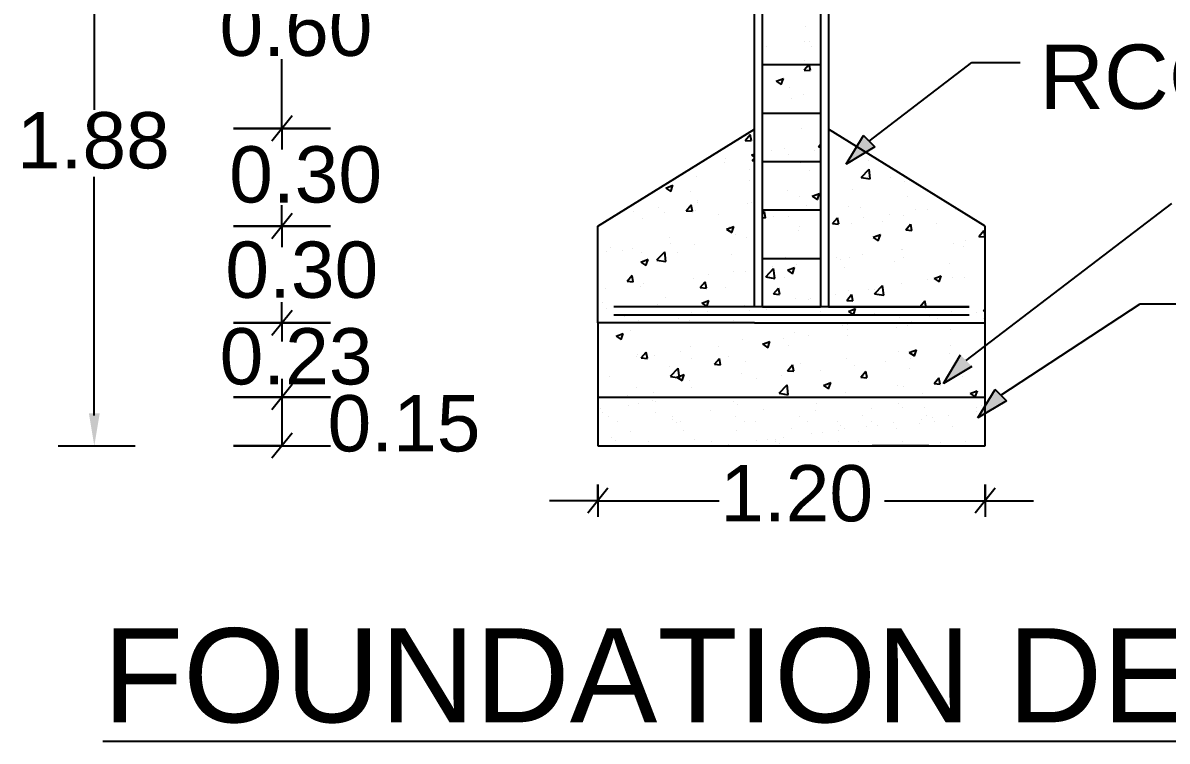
# Model space of a CAD drawing. Header units: metres. Extents: x 0 to 184, y 0 to 104.
# Drawn here: x 55.34 to 63.48, y 9.94 to 15.05 of the extents above; entities that cross this region are included whole.
import ezdxf

# ---------------------------------------------------------------- set-up
doc = ezdxf.new("R2010")
doc.units = ezdxf.units.M
doc.styles.get("Standard").update_dxf_attribs({"font": 'arial.ttf', "height": 0.35})

msp = doc.modelspace()

# ---------------------------------------------------------------- linework, layer by layer
at = {"color": 7, "lineweight": 25}
for p, q in [((60.54323, 13.03181), (60.54323, 18.28936)), ((60.60064, 13.03181), (60.60064, 18.28936)), ((61.01395, 18.28936), (61.01395, 13.03181)), ((61.07136, 18.28936), (61.07136, 13.03181)), ((60.54323, 14.29472), (60.54323, 16.3613)), ((55.84726, 16.13168), (55.84726, 14.43322)), ((60.90805, 15.02307), (60.90805, 15.02307)), ((60.90269, 14.91694), (60.90269, 14.91694)), ((60.93563, 14.91911), (60.93563, 14.91911)), ((60.62781, 14.88075), (60.62781, 14.88075)), ((60.95159, 14.88164), (60.95159, 14.88164)), ((57.18235, 14.29952), (57.18235, 14.7932)), ((60.60064, 14.75396), (61.01395, 14.75396)), ((60.89765, 14.71588), (60.9296, 14.75396)), ((60.89922, 14.78145), (60.89922, 14.78145)), ((60.9296, 14.75396), (60.93264, 14.75758)), ((60.93368, 14.75396), (60.93312, 14.75705)), ((60.94151, 14.71155), (60.93368, 14.75396)), ((61.35901, 14.20913), (62.08966, 14.76833)), ((62.08966, 14.76833), (62.43409, 14.76833)), ((60.69859, 14.63695), (60.74941, 14.65646)), ((60.73486, 14.61246), (60.74957, 14.65632)), ((60.89762, 14.71581), (60.941, 14.71202)), ((60.69869, 14.63679), (60.73479, 14.61243)), ((60.71175, 14.63067), (60.71175, 14.63067)), ((60.78955, 14.59245), (60.78955, 14.59245)), ((60.81025, 14.51076), (60.81025, 14.51076)), ((60.8904, 14.53983), (60.8904, 14.53983)), ((60.60064, 14.40953), (61.01395, 14.40953)), ((60.96328, 14.41326), (60.96328, 14.41326)), ((57.25397, 14.38925), (57.11073, 14.20979)), ((60.9792, 14.40475), (60.9792, 14.40475)), ((56.83792, 14.29952), (57.52678, 14.29952)), ((57.18235, 14.29952), (56.83792, 14.29952)), ((57.18235, 14.29472), (57.17852, 14.29472)), ((57.52678, 14.29952), (57.18235, 14.29952)), ((57.18235, 14.29952), (57.18235, 14.15026)), ((59.42958, 13.60586), (60.54323, 14.29472)), ((60.47776, 14.21548), (60.51275, 14.25718)), ((60.52162, 14.21116), (60.51323, 14.25665)), ((60.51496, 14.25175), (60.51496, 14.25175)), ((60.88157, 14.29822), (60.88157, 14.29822)), ((62.18502, 13.60586), (61.07136, 14.29472)), ((61.19665, 14.04676), (61.31842, 14.24972)), ((61.35901, 14.20913), (61.31842, 14.24972)), ((60.47773, 14.21542), (60.52111, 14.21162)), ((60.99832, 14.16987), (61.01395, 14.1685)), ((60.99836, 14.16993), (61.01395, 14.18852)), ((61.3996, 14.16854), (61.19665, 14.04676)), ((61.24485, 14.17859), (61.24485, 14.17859)), ((61.35901, 14.20913), (61.3996, 14.16854)), ((60.3363, 14.08673), (60.3363, 14.08673)), ((60.52199, 14.11063), (60.54323, 14.11879)), ((60.52209, 14.11047), (60.54323, 14.0962)), ((60.52751, 14.07194), (60.54323, 14.08832)), ((60.66585, 14.14182), (60.66585, 14.14182)), ((60.75958, 14.15939), (60.75958, 14.15939)), ((60.78826, 14.11848), (60.78826, 14.11848)), ((60.96996, 14.14241), (60.96996, 14.14241)), ((60.32988, 14.05814), (60.32988, 14.05814)), ((60.50614, 14.01014), (60.50614, 14.01014)), ((60.52765, 14.07164), (60.54323, 14.06922)), ((60.60064, 14.0651), (61.01395, 14.0651)), ((60.87275, 14.0566), (60.87275, 14.0566)), ((61.30212, 13.9518), (61.35865, 14.01072)), ((61.35677, 14.07268), (61.35677, 14.07268)), ((61.3667, 13.94163), (61.35868, 14.01056)), ((55.84726, 12.25851), (55.84726, 13.95697)), ((60.13348, 13.95903), (60.13348, 13.95903)), ((60.51021, 13.92737), (60.51021, 13.92737)), ((60.93349, 14.00003), (60.93349, 14.00003)), ((61.30226, 13.9515), (61.36681, 13.94149)), ((61.51229, 13.95268), (61.51229, 13.95268)), ((61.61355, 13.92051), (61.61355, 13.92051)), ((59.91215, 13.87654), (59.96297, 13.89605)), ((59.91225, 13.87637), (59.94835, 13.85202)), ((59.94842, 13.85204), (59.96314, 13.8959)), ((60.08694, 13.85472), (60.08694, 13.85472)), ((60.77902, 13.85614), (60.77902, 13.85614)), ((61.2409, 13.8694), (61.2409, 13.8694)), ((59.74961, 13.80368), (59.74961, 13.80368)), ((60.13706, 13.78731), (60.13706, 13.78731)), ((60.13894, 13.77187), (60.13894, 13.77187)), ((60.49731, 13.76852), (60.49731, 13.76852)), ((60.52451, 13.77094), (60.52451, 13.77094)), ((60.86392, 13.81499), (60.86392, 13.81499)), ((60.95523, 13.81841), (61.00605, 13.83792)), ((60.95532, 13.81825), (60.99143, 13.79389)), ((60.99149, 13.79392), (61.00621, 13.83778)), ((61.63397, 13.81868), (61.63397, 13.81868)), ((62.0505, 12.64924), (63.51179, 13.76764)), ((57.25397, 13.69559), (57.11073, 13.51613)), ((57.18235, 13.60586), (57.18235, 13.75511)), ((59.68236, 13.71176), (59.68236, 13.71176)), ((59.86406, 13.73568), (59.86406, 13.73568)), ((59.90265, 13.70618), (59.90265, 13.70618)), ((60.05785, 13.71502), (60.10123, 13.71122)), ((60.05788, 13.71508), (60.09287, 13.75678)), ((60.10173, 13.71076), (60.09334, 13.75625)), ((60.12466, 13.71742), (60.12466, 13.71742)), ((60.2901, 13.68981), (60.2901, 13.68981)), ((60.60064, 13.72067), (61.01395, 13.72067)), ((60.60064, 13.69595), (60.61346, 13.71123)), ((60.62232, 13.66521), (60.61393, 13.71071)), ((60.91196, 13.75457), (60.91196, 13.75457)), ((61.21069, 13.74603), (61.21069, 13.74603)), ((61.29941, 13.7382), (61.29941, 13.7382)), ((61.50305, 13.69033), (61.50305, 13.69033)), ((61.60472, 13.67889), (61.60472, 13.67889)), ((61.68686, 13.72183), (61.68686, 13.72183)), ((61.77794, 13.72652), (61.77794, 13.72652)), ((61.97133, 13.72536), (61.97133, 13.72536)), ((56.83792, 13.60586), (57.52678, 13.60586)), ((57.18235, 13.60586), (56.83792, 13.60586)), ((57.18235, 13.60586), (57.18235, 13.45661)), ((57.52678, 13.60586), (57.18235, 13.60586)), ((59.42958, 12.917), (59.42958, 13.60586)), ((59.42958, 12.917), (59.42958, 13.60586)), ((59.74768, 13.663), (59.74768, 13.663)), ((60.34539, 13.58432), (60.39621, 13.60382)), ((60.36413, 13.60072), (60.36413, 13.60072)), ((60.38166, 13.55982), (60.39637, 13.60368)), ((60.60064, 13.66753), (60.62182, 13.66568)), ((60.67755, 13.67344), (60.67755, 13.67344)), ((60.78741, 13.67337), (60.78741, 13.67337)), ((60.86297, 13.60606), (60.86297, 13.60606)), ((61.09903, 13.62393), (61.14241, 13.62013)), ((61.09906, 13.62399), (61.13406, 13.66569)), ((61.14291, 13.61966), (61.13452, 13.66516)), ((61.23207, 13.62779), (61.23207, 13.62779)), ((61.32135, 13.66641), (61.32135, 13.66641)), ((61.45245, 13.6407), (61.45245, 13.6407)), ((61.61966, 13.57844), (61.65465, 13.62014)), ((61.6635, 13.57411), (61.65511, 13.61961)), ((61.8399, 13.62433), (61.8399, 13.62433)), ((62.18502, 12.04445), (62.18502, 13.60586)), ((59.94085, 13.52806), (59.94085, 13.52806)), ((60.34549, 13.58415), (60.38159, 13.5598)), ((60.40639, 13.54595), (60.40639, 13.54595)), ((60.48849, 13.52691), (60.48849, 13.52691)), ((60.8551, 13.57337), (60.8551, 13.57337)), ((61.38847, 13.52619), (61.43929, 13.54569)), ((61.38856, 13.52602), (61.42467, 13.50167)), ((61.42473, 13.50169), (61.43945, 13.54555)), ((61.61962, 13.57838), (61.663, 13.57458)), ((62.14021, 13.53283), (62.18359, 13.52904)), ((62.14025, 13.5329), (62.17524, 13.5746)), ((62.18409, 13.52856), (62.1757, 13.57406)), ((59.51757, 13.4554), (59.51757, 13.4554)), ((59.60521, 13.43474), (59.60521, 13.43474)), ((59.67312, 13.44942), (59.67312, 13.44942)), ((59.94801, 13.48561), (59.94801, 13.48561)), ((60.11583, 13.4758), (60.11583, 13.4758)), ((61.587, 13.44025), (61.587, 13.44025)), ((61.5959, 13.43728), (61.5959, 13.43728)), ((61.96251, 13.48374), (61.96251, 13.48374)), ((62.02728, 13.45828), (62.02728, 13.45828)), ((62.04538, 13.5006), (62.04538, 13.5006)), ((59.49142, 13.4255), (59.49142, 13.4255)), ((59.73555, 13.35022), (59.78637, 13.36973)), ((59.73565, 13.35006), (59.77175, 13.3257)), ((59.73886, 13.42138), (59.73886, 13.42138)), ((59.77182, 13.32573), (59.78654, 13.36959)), ((59.84913, 13.36492), (59.90566, 13.42384)), ((59.84927, 13.36462), (59.91382, 13.35461)), ((59.91371, 13.35474), (59.90569, 13.42367)), ((59.99266, 13.41837), (59.99266, 13.41837)), ((60.38011, 13.402), (60.38011, 13.402)), ((60.60064, 13.37624), (61.01395, 13.37624)), ((60.76757, 13.38563), (60.76757, 13.38563)), ((61.13042, 13.38014), (61.13042, 13.38014)), ((61.15502, 13.36926), (61.15502, 13.36926)), ((61.22324, 13.38617), (61.22324, 13.38617)), ((61.31211, 13.40407), (61.31211, 13.40407)), ((61.54247, 13.35289), (61.54247, 13.35289)), ((61.604, 13.38562), (61.604, 13.38562)), ((60.39715, 13.28361), (60.39715, 13.28361)), ((60.47966, 13.28529), (60.47966, 13.28529)), ((60.62374, 13.24478), (60.68027, 13.3037)), ((60.67203, 13.3198), (60.67203, 13.3198)), ((60.68832, 13.23461), (60.6803, 13.30354)), ((60.77863, 13.29209), (60.82945, 13.3116)), ((60.77873, 13.29193), (60.81483, 13.26758)), ((60.8149, 13.2676), (60.82961, 13.31146)), ((60.84627, 13.33175), (60.84627, 13.33175)), ((61.18072, 13.31297), (61.18072, 13.31297)), ((61.92992, 13.33652), (61.92992, 13.33652)), ((59.63796, 13.21462), (59.68134, 13.21082)), ((59.63799, 13.21468), (59.67299, 13.25638)), ((59.68184, 13.21036), (59.67345, 13.25586)), ((59.75707, 13.19934), (59.75707, 13.19934)), ((60.10701, 13.23418), (60.10701, 13.23418)), ((60.15859, 13.16914), (60.19358, 13.21084)), ((60.20243, 13.16481), (60.19404, 13.21031)), ((60.21545, 13.25969), (60.21545, 13.25969)), ((60.62388, 13.24448), (60.68843, 13.23447)), ((60.75744, 13.24031), (60.75744, 13.24031)), ((61.58707, 13.19566), (61.58707, 13.19566)), ((61.77791, 13.22626), (61.77791, 13.22626)), ((61.82171, 13.23396), (61.87253, 13.25347)), ((61.8218, 13.2338), (61.8579, 13.20945)), ((61.85444, 13.21434), (61.85444, 13.21434)), ((61.85797, 13.20947), (61.87269, 13.25333)), ((61.95368, 13.24213), (61.95368, 13.24213)), ((62.03614, 13.23826), (62.03614, 13.23826)), ((59.48218, 13.16315), (59.48218, 13.16315)), ((59.73003, 13.17977), (59.73003, 13.17977)), ((60.15855, 13.16907), (60.20194, 13.16528)), ((60.33416, 13.16765), (60.33416, 13.16765)), ((60.67914, 13.12353), (60.72253, 13.11973)), ((60.67918, 13.12359), (60.71417, 13.16529)), ((60.72302, 13.11926), (60.71463, 13.16476)), ((61.12118, 13.1178), (61.12118, 13.1178)), ((61.19977, 13.07804), (61.23476, 13.11974)), ((61.21442, 13.14456), (61.21442, 13.14456)), ((61.24361, 13.07372), (61.23522, 13.11921)), ((61.35463, 13.1536), (61.35463, 13.1536)), ((61.39606, 13.15399), (61.39606, 13.15399)), ((61.39835, 13.12465), (61.45488, 13.18357)), ((61.39849, 13.12435), (61.46304, 13.11433)), ((61.46293, 13.11447), (61.45491, 13.1834)), ((57.18235, 12.917), (57.18235, 13.06625)), ((59.46388, 13.06386), (59.46388, 13.06386)), ((62.07021, 13.03181), (59.54439, 13.03181)), ((59.85133, 13.04749), (59.85133, 13.04749)), ((59.91088, 13.095), (59.91088, 13.095)), ((60.16879, 13.058), (60.21961, 13.07751)), ((60.16889, 13.05783), (60.20499, 13.03348)), ((60.20506, 13.03351), (60.21977, 13.07736)), ((60.23878, 13.03112), (60.23878, 13.03112)), ((60.47084, 13.04367), (60.47084, 13.04367)), ((60.4811, 13.03353), (60.4811, 13.03353)), ((60.60064, 13.03181), (61.01395, 13.03181)), ((60.83744, 13.09014), (60.83744, 13.09014)), ((60.93135, 13.08095), (60.93135, 13.08095)), ((60.93948, 13.09388), (60.93948, 13.09388)), ((61.07136, 13.03181), (62.07021, 13.03181)), ((61.19973, 13.07798), (61.24312, 13.07419)), ((61.72033, 13.03244), (61.76371, 13.02864)), ((61.72037, 13.0325), (61.75536, 13.0742)), ((61.7642, 13.02817), (61.75581, 13.07366)), ((62.29575, 12.40399), (63.28853, 13.05387)), ((63.28853, 13.05387), (63.63296, 13.05387)), ((57.25397, 13.00673), (57.11073, 12.82727)), ((59.4876, 13.02234), (59.4876, 13.02234)), ((59.54439, 12.97441), (62.07021, 12.97441)), ((59.61691, 12.96636), (59.61691, 12.96636)), ((60.00436, 12.94999), (60.00436, 12.94999)), ((60.02451, 12.97342), (60.02451, 12.97342)), ((60.09818, 12.99257), (60.09818, 12.99257)), ((60.20621, 12.99734), (60.20621, 12.99734)), ((60.50808, 13.00829), (60.50808, 13.00829)), ((60.62623, 13.01475), (60.62623, 13.01475)), ((61.01368, 12.99838), (61.01368, 12.99838)), ((61.07136, 12.97441), (62.07021, 12.97441)), ((61.21187, 12.99987), (61.26269, 13.01938)), ((61.21196, 12.99971), (61.24807, 12.97535)), ((61.24813, 12.97538), (61.26285, 13.01924)), ((61.40113, 12.98201), (61.40113, 12.98201)), ((61.57825, 12.95404), (61.57825, 12.95404)), ((61.78858, 12.96564), (61.78858, 12.96564)), ((61.84521, 12.95199), (61.84521, 12.95199)), ((61.94486, 13.00051), (61.94486, 13.00051)), ((62.0551, 12.97226), (62.0551, 12.97226)), ((62.12009, 12.98818), (62.12009, 12.98818)), ((62.17296, 13.00451), (62.18502, 13.01708)), ((62.17309, 13.00421), (62.18502, 13.00236)), ((62.17603, 12.94927), (62.17603, 12.94927)), ((56.83792, 12.917), (57.52678, 12.917)), ((57.18235, 12.917), (56.83792, 12.917)), ((57.18235, 12.917), (57.18235, 12.78497)), ((57.52678, 12.917), (57.18235, 12.917)), ((60.54323, 12.917), (59.42958, 12.917)), ((59.42958, 12.917), (59.42958, 12.04445)), ((59.56613, 12.91307), (59.56613, 12.91307)), ((59.66152, 12.86298), (59.66152, 12.86298)), ((59.72121, 12.93815), (59.72121, 12.93815)), ((60.0848, 12.93564), (60.0848, 12.93564)), ((60.39181, 12.93362), (60.39181, 12.93362)), ((60.54323, 12.917), (62.18502, 12.917)), ((60.77926, 12.91725), (60.77926, 12.91725)), ((61.16671, 12.90089), (61.16671, 12.90089)), ((61.20513, 12.86772), (61.20513, 12.86772)), ((61.20559, 12.90294), (61.20559, 12.90294)), ((61.55416, 12.88452), (61.55416, 12.88452)), ((61.63183, 12.8996), (61.63183, 12.8996)), ((61.66351, 12.92807), (61.66351, 12.92807)), ((61.94161, 12.86815), (61.94161, 12.86815)), ((59.55895, 12.8239), (59.60977, 12.84341)), ((59.55905, 12.82374), (59.59515, 12.79939)), ((59.59522, 12.79941), (59.60994, 12.84327)), ((60.46201, 12.80206), (60.46201, 12.80206)), ((60.60203, 12.76577), (60.65285, 12.78528)), ((60.6383, 12.74128), (60.65301, 12.78514)), ((60.74854, 12.80761), (60.74854, 12.80761)), ((60.82862, 12.84852), (60.82862, 12.84852)), ((60.93024, 12.83153), (60.93024, 12.83153)), ((61.20855, 12.82695), (61.20855, 12.82695)), ((59.7387, 12.66874), (59.77369, 12.71044)), ((59.78254, 12.66442), (59.77415, 12.70991)), ((60.01527, 12.71108), (60.01527, 12.71108)), ((60.08936, 12.75095), (60.08936, 12.75095)), ((60.29016, 12.74726), (60.29016, 12.74726)), ((60.60213, 12.76561), (60.63823, 12.74126)), ((60.78527, 12.75429), (60.78527, 12.75429)), ((61.56942, 12.71243), (61.56942, 12.71243)), ((61.64511, 12.70764), (61.69593, 12.72715)), ((61.6452, 12.70748), (61.6813, 12.68313)), ((61.68137, 12.68315), (61.69609, 12.72701)), ((61.92915, 12.70191), (61.92915, 12.70191)), ((61.93603, 12.75889), (61.93603, 12.75889)), ((59.70693, 12.67855), (59.70693, 12.67855)), ((59.71238, 12.69653), (59.71238, 12.69653)), ((59.73867, 12.66867), (59.78205, 12.66488)), ((59.83358, 12.68715), (59.83358, 12.68715)), ((60.09438, 12.66218), (60.09438, 12.66218)), ((60.25926, 12.62313), (60.30264, 12.61933)), ((60.2593, 12.62319), (60.29429, 12.66489)), ((60.30313, 12.61887), (60.29474, 12.66436)), ((60.36199, 12.68164), (60.36199, 12.68164)), ((60.48183, 12.64581), (60.48183, 12.64581)), ((60.77989, 12.57765), (60.81488, 12.61934)), ((60.82373, 12.57332), (60.81533, 12.61881)), ((60.86928, 12.62944), (60.86928, 12.62944)), ((61.19677, 12.66132), (61.19677, 12.66132)), ((61.47257, 12.6418), (61.47257, 12.6418)), ((61.65427, 12.66572), (61.65427, 12.66572)), ((61.88813, 12.48688), (62.00991, 12.68984)), ((59.51543, 12.53632), (59.51543, 12.53632)), ((59.93871, 12.60898), (59.93871, 12.60898)), ((59.94536, 12.53776), (60.00189, 12.59668)), ((59.94549, 12.53747), (60.01005, 12.52745)), ((59.99219, 12.53168), (60.04301, 12.55119)), ((60.00994, 12.52759), (60.00192, 12.59652)), ((60.02846, 12.50719), (60.04317, 12.55105)), ((60.45318, 12.56044), (60.45318, 12.56044)), ((60.7393, 12.54527), (60.7393, 12.54527)), ((60.77985, 12.57758), (60.82323, 12.57379)), ((60.81979, 12.60691), (60.81979, 12.60691)), ((61.01419, 12.58146), (61.01419, 12.58146)), ((61.25673, 12.61307), (61.25673, 12.61307)), ((61.30048, 12.5321), (61.33547, 12.5738)), ((61.34432, 12.52777), (61.33592, 12.57327)), ((61.64418, 12.5967), (61.64418, 12.5967)), ((62.09109, 12.60865), (61.88813, 12.48688)), ((62.02514, 12.5392), (62.02514, 12.5392)), ((62.03163, 12.58033), (62.03163, 12.58033)), ((57.25397, 12.47861), (57.11073, 12.29914)), ((57.18235, 12.52091), (57.18235, 12.38888)), ((59.70356, 12.45492), (59.70356, 12.45492)), ((59.99229, 12.53152), (60.02839, 12.50716)), ((60.08053, 12.50934), (60.08053, 12.50934)), ((60.09922, 12.461), (60.09922, 12.461)), ((60.5576, 12.52135), (60.5576, 12.52135)), ((60.71997, 12.41763), (60.7765, 12.47655)), ((60.78455, 12.40745), (60.77653, 12.47638)), ((61.03527, 12.47355), (61.08609, 12.49306)), ((61.03536, 12.47339), (61.07147, 12.44904)), ((61.07153, 12.44906), (61.08625, 12.49292)), ((61.30044, 12.53204), (61.34382, 12.52824)), ((61.5606, 12.47081), (61.5606, 12.47081)), ((61.60186, 12.46654), (61.60186, 12.46654)), ((61.82103, 12.48649), (61.86441, 12.4827)), ((61.82107, 12.48655), (61.85606, 12.52825)), ((61.86491, 12.48222), (61.85651, 12.52772)), ((61.9272, 12.51728), (61.9272, 12.51728)), ((57.52678, 12.38888), (56.83792, 12.38888)), ((56.83792, 12.38888), (57.18235, 12.38888)), ((57.18235, 12.38888), (57.52678, 12.38888)), ((57.18235, 12.38888), (57.18235, 12.04445)), ((59.42958, 12.38888), (62.18502, 12.38888)), ((59.64264, 12.40089), (59.64264, 12.40089)), ((59.82434, 12.42481), (59.82434, 12.42481)), ((60.03504, 12.38534), (60.03504, 12.38534)), ((60.7201, 12.41733), (60.78465, 12.40732)), ((61.17858, 12.39389), (61.17858, 12.39389)), ((61.18794, 12.41971), (61.18794, 12.41971)), ((61.73822, 12.41565), (61.73822, 12.41565)), ((62.07835, 12.41542), (62.12917, 12.43493)), ((62.07844, 12.41526), (62.11454, 12.39091)), ((62.11461, 12.39093), (62.12933, 12.43479)), ((62.13339, 12.24162), (62.25516, 12.44458)), ((62.29575, 12.40399), (62.25516, 12.44458)), ((62.29575, 12.40399), (62.33634, 12.3634)), ((59.44713, 12.30794), (59.44713, 12.30794)), ((59.6443, 12.33389), (59.6443, 12.33389)), ((59.71986, 12.34384), (59.71986, 12.34384)), ((59.81717, 12.36446), (59.81717, 12.36446)), ((59.83787, 12.35938), (59.83787, 12.35938)), ((60.22954, 12.29512), (60.22954, 12.29512)), ((60.39802, 12.35947), (60.39802, 12.35947)), ((60.42478, 12.33495), (60.42478, 12.33495)), ((60.60951, 12.29997), (60.60951, 12.29997)), ((60.98084, 12.29819), (60.98084, 12.29819)), ((60.98744, 12.34663), (60.98744, 12.34663)), ((61.37291, 12.31231), (61.37291, 12.31231)), ((61.56829, 12.34164), (61.56829, 12.34164)), ((61.59505, 12.31712), (61.59505, 12.31712)), ((61.75288, 12.31716), (61.75288, 12.31716)), ((62.12421, 12.31538), (62.12421, 12.31538)), ((62.33634, 12.3634), (62.13339, 12.24162)), ((62.15771, 12.32881), (62.15771, 12.32881)), ((59.46614, 12.28278), (59.46614, 12.28278)), ((59.50587, 12.25277), (59.50587, 12.25277)), ((59.56708, 12.21377), (59.56708, 12.21377)), ((59.83747, 12.281), (59.83747, 12.281)), ((59.95792, 12.25359), (59.95792, 12.25359)), ((59.96165, 12.23206), (59.96165, 12.23206)), ((60.01913, 12.21459), (60.01913, 12.21459)), ((60.40997, 12.25441), (60.40997, 12.25441)), ((60.47118, 12.21541), (60.47118, 12.21541)), ((60.55107, 12.21923), (60.55107, 12.21923)), ((60.86202, 12.25523), (60.86202, 12.25523)), ((60.92324, 12.21623), (60.92324, 12.21623)), ((61.13192, 12.21424), (61.13192, 12.21424)), ((61.31407, 12.25605), (61.31407, 12.25605)), ((61.37529, 12.21705), (61.37529, 12.21705)), ((61.73184, 12.23288), (61.73184, 12.23288)), ((61.76613, 12.25687), (61.76613, 12.25687)), ((61.8074, 12.24283), (61.8074, 12.24283)), ((61.82734, 12.21788), (61.82734, 12.21788)), ((61.92541, 12.25836), (61.92541, 12.25836)), ((62.12258, 12.28432), (62.12258, 12.28432)), ((57.25397, 12.13418), (57.11073, 11.95471)), ((59.66242, 12.14668), (59.66242, 12.14668)), ((59.98841, 12.20754), (59.98841, 12.20754)), ((60.0424, 12.15152), (60.0424, 12.15152)), ((60.41373, 12.14974), (60.41373, 12.14974)), ((60.80579, 12.16387), (60.80579, 12.16387)), ((60.95036, 12.13), (60.95036, 12.13)), ((61.02592, 12.13994), (61.02592, 12.13994)), ((61.14393, 12.15548), (61.14393, 12.15548)), ((61.15868, 12.18972), (61.15868, 12.18972)), ((61.18577, 12.16871), (61.18577, 12.16871)), ((61.3411, 12.18144), (61.3411, 12.18144)), ((61.41666, 12.19139), (61.41666, 12.19139)), ((61.53467, 12.20692), (61.53467, 12.20692)), ((61.5571, 12.16693), (61.5571, 12.16693)), ((61.72134, 12.2014), (61.72134, 12.2014)), ((61.94917, 12.18106), (61.94917, 12.18106)), ((59.52528, 12.10466), (59.52528, 12.10466)), ((59.55203, 12.08014), (59.55203, 12.08014)), ((59.78745, 12.07338), (59.78745, 12.07338)), ((60.11469, 12.09182), (60.11469, 12.09182)), ((60.2395, 12.0742), (60.2395, 12.0742)), ((60.36245, 12.0526), (60.36245, 12.0526)), ((60.55962, 12.07855), (60.55962, 12.07855)), ((60.63518, 12.0885), (60.63518, 12.0885)), ((60.69155, 12.07502), (60.69155, 12.07502)), ((60.69555, 12.08683), (60.69555, 12.08683)), ((60.72231, 12.06232), (60.72231, 12.06232)), ((60.75319, 12.10404), (60.75319, 12.10404)), ((61.14361, 12.07584), (61.14361, 12.07584)), ((61.28497, 12.074), (61.28497, 12.074)), ((61.59566, 12.07666), (61.59566, 12.07666)), ((61.86582, 12.06901), (61.86582, 12.06901)), ((62.04771, 12.07748), (62.04771, 12.07748)), ((55.59098, 12.04445), (56.13799, 12.04445)), ((56.83792, 12.04445), (57.52678, 12.04445)), ((57.18235, 12.04445), (56.83792, 12.04445)), ((59.42958, 12.04445), (62.18502, 12.04445)), ((61.78318, 12.04445), (61.38135, 12.04445)), ((61.89258, 12.04449), (61.89258, 12.04449)), ((59.5012, 11.74317), (59.35796, 11.5637)), ((59.42958, 11.76825), (59.42958, 11.53863)), ((59.42958, 11.65344), (59.42958, 11.76825)), ((62.25664, 11.74317), (62.11339, 11.5637)), ((62.18502, 11.76825), (62.18502, 11.53863)), ((62.18502, 11.65344), (62.18502, 11.76825)), ((59.42958, 11.65344), (59.08515, 11.65344)), ((59.42958, 11.65344), (60.29166, 11.65344)), ((61.46764, 11.65344), (62.18502, 11.65344)), ((62.18502, 11.65344), (62.52945, 11.65344))]:
    msp.add_line(p, q, dxfattribs=at)
for points in [[(61.19599, 14.04637), (61.3996, 14.16854), (61.31842, 14.24972)], [(61.88813, 12.48688), (62.09109, 12.60865), (62.00991, 12.68984)], [(62.13339, 12.24162), (62.33634, 12.3634), (62.25516, 12.44458)], [(55.80899, 12.27407), (55.88553, 12.27407), (55.84726, 12.04445)]]:
    msp.add_solid(points, dxfattribs=at)

# ---------------------------------------------------------------- texts
for s, height, p in [('0.60', 0.40005, (56.73825, 14.81622)), ('RCC 1:2:4', 0.4572, (62.56891, 14.43963)), ('1.88', 0.40005, (55.29662, 14.01619)), ('0.30', 0.40005, (56.80688, 13.77367)), ('0.30', 0.40005, (56.77947, 13.09603)), ('0.23', 0.40005, (56.73892, 12.48017)), ('0.15', 0.40005, (57.50679, 12.00385)), ('1.20', 0.40005, (60.30004, 11.50655)), ('%%UFOUNDATION DETAILS', 0.6687959, (55.90863, 10.0779))]:
    msp.add_text(s, height=height, dxfattribs=at).set_placement(p)

doc.saveas('drawing.dxf')
